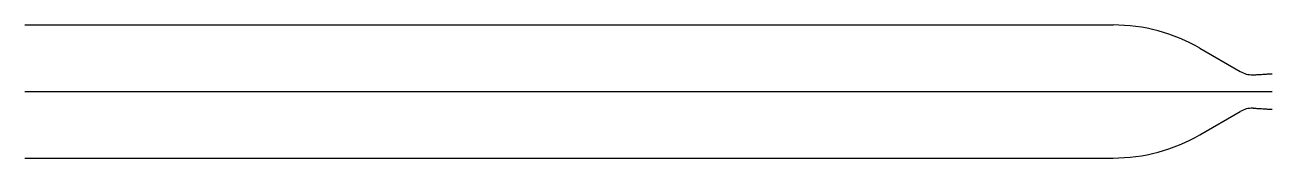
# Model space of a CAD drawing. Header units: inches. Extents: x 0 to 2.63, y -2.01 to 0.14.
# Drawn here: x 0 to 2.631, y -0.14 to 0.14 of the extents above; entities outside this region: 1.
import ezdxf

# ---------------------------------------------------------------- set-up
doc = ezdxf.new("R2010")
doc.units = ezdxf.units.IN
doc.header["$MEASUREMENT"] = 0
doc.linetypes.add('CENTER2', pattern=[28.575, 19.05, -3.175, 3.175, -3.175])
doc.layers.get('0').update_dxf_attribs({"color": 1})
doc.layers.add('Dimensions', color=5, linetype='Continuous')
doc.styles.get("Standard").update_dxf_attribs({"font": 'txt', "width": 0.75})

msp = doc.modelspace()

# ---------------------------------------------------------------- linework, layer by layer
for p, q in [((0, 0.14023), (2.29574, 0.14023)), ((2.478847, 0.091166), (2.563828, 0.042103)), ((2.478847, -0.091166), (2.563828, -0.042103)), ((0, -0.14023), (2.29574, -0.14023))]:
    msp.add_line(p, q)
at = {"color": 3, "linetype": 'CENTER2'}
msp.add_line((0, 0), (2.630861, 0), dxfattribs=at)
for centre, radius, start, end in [((2.29574, -0.225985), 0.366215, 60, 90), ((2.590121, 0.087644), 0.052586, 240, 270), ((2.590121, 0.048449), 0.013392, 270, 273.445781), ((2.590121, -0.087644), 0.052586, 90, 120), ((2.590121, -0.048449), 0.013392, 86.554219, 90), ((2.29574, 0.225985), 0.366215, 270, 300)]:
    msp.add_arc(centre, radius, start, end)
for points in [[(2.590926, 0.035082), (2.626915, 0.037249), (2.630861, 0.037462)], [(2.590926, -0.035082), (2.626915, -0.037249), (2.630861, -0.037462)]]:
    msp.add_open_spline(points, degree=2)

# ---------------------------------------------------------------- texts
at = {"layer": 'Dimensions', "color": 3}
msp.add_text('CO2 Thruster', height=0.19685, dxfattribs=at).set_placement((0, -2.005966))

doc.saveas('drawing.dxf')
